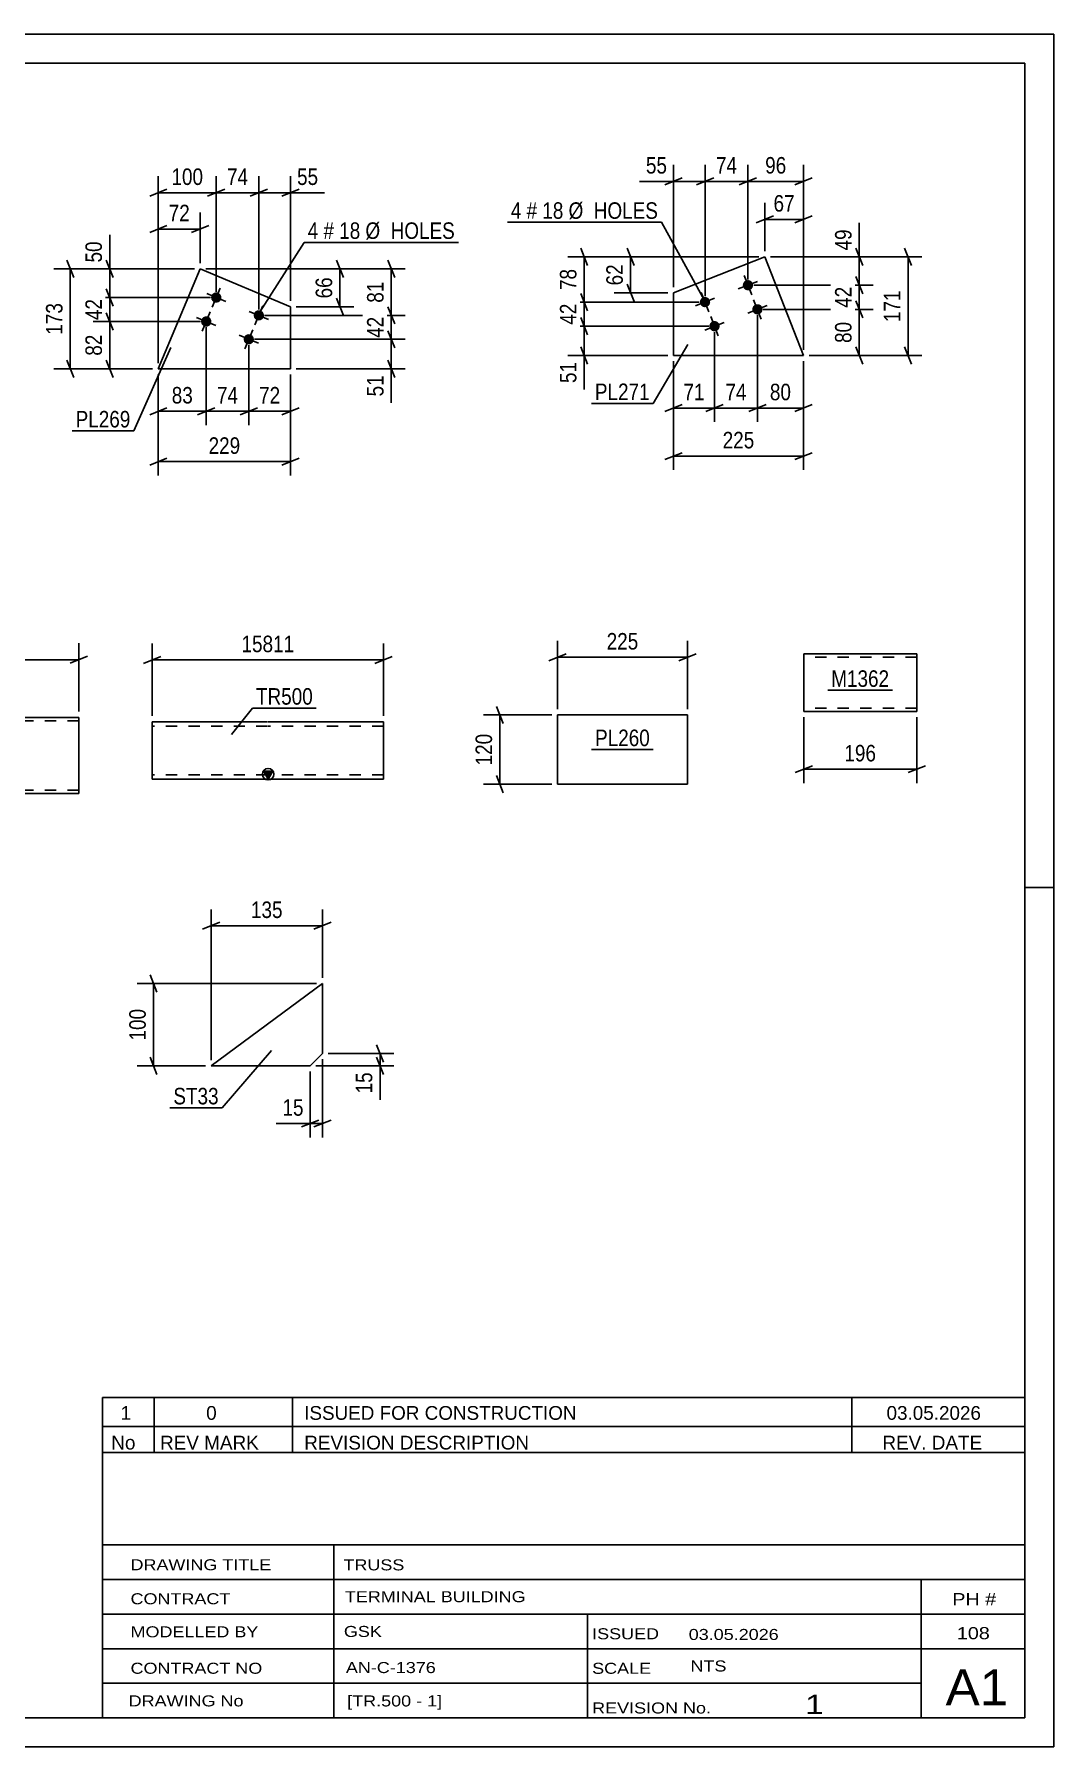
# Model space of a CAD drawing. Header units: millimetres. Extents: x 0 to 1766, y 0 to 560.
# Drawn here: x 243.2 to 420, y 0 to 297 of the extents above; entities that cross this region are included whole.
import ezdxf

# ---------------------------------------------------------------- set-up
doc = ezdxf.new("R2010")
doc.units = ezdxf.units.MM
doc.linetypes.add('DXK_LINE_DOT2', pattern=[3.9198, 1.9599, -1.9599])
doc.styles.add('Arial Narrow', font='ARIALN.TTF', dxfattribs={"height": 0.2})

# ---------------------------------------------------------------- blocks, each defined once
blk = doc.blocks.new('Unknown-814172123-12323')
at = {"color": 7, "linetype": 'Continuous'}
for p, q in [((255, 51.05), (255, 5)), ((255, 51.05), (415, 51.05)), ((415, 51), (415, 5)), ((255, 35), (415, 35)), ((295.14, 35), (295.14, 5)), ((255, 29), (415, 29)), ((397, 5.05), (397, 29.05)), ((255, 23), (415, 23)), ((339.14, 23), (339.14, 5)), ((255, 17), (415, 17)), ((255, 11), (397, 11)), ((255, 5), (415, 5))]:
    blk.add_line(p, q, dxfattribs=at)
at = {"color": 7, "style": 'Arial Narrow'}
for s, height, width, p in [('DRAWING TITLE', 1.9089, 1.425378, (259.88, 30.61)), ('TRUSS', 1.909, 1.425378, (296.81, 30.59)), ('TERMINAL BUILDING', 1.9089, 1.425378, (297.06, 25.07)), ('CONTRACT', 1.909, 1.425378, (259.88, 24.71)), ('MODELLED BY', 1.9089, 1.425378, (259.88, 18.98)), ('GSK', 1.909, 1.425378, (296.88, 19.04)), ('ISSUED', 1.909, 1.425378, (339.94, 18.64)), ('03.05.2026', 1.909, 1.425378, (356.69, 18.52)), ('CONTRACT NO', 1.9089, 1.425378, (259.88, 12.66)), ('AN-C-1376', 1.909, 1.425378, (297.23, 12.78)), ('SCALE', 1.909, 1.425378, (339.94, 12.65)), ('A1', 6.204, 1.25, (401.24, 7.2)), ('DRAWING No', 1.909, 1.425378, (259.56, 7)), ('[TR.500 - 1]', 1.9089, 1.425378, (297.46, 6.99)), ('1', 3.34, 1.5, (376.91, 5.68)), ('REVISION No.', 1.9089, 1.425378, (339.94, 5.77))]:
    blk.add_text(s, height=height, dxfattribs=dict(at, width=width)).set_placement(p)
at = {"color": 7, "linetype": 'Continuous', "style": 'Arial Narrow'}
for s, height, width, p in [('PH #', 2.1, 1.42538, (402.4, 24.55)), ('108', 2.1, 1.42538, (403.19, 18.65)), ('NTS', 1.909, 1.425378, (357, 13.05))]:
    blk.add_text(s, height=height, dxfattribs=dict(at, width=width)).set_placement(p)
blk = doc.blocks.new('Unknown-814172123-1135')
at = {"color": 5, "linetype": 'Continuous'}
for p, q in [((420, 297), (0, 297)), ((420, 0), (420, 297)), ((415, 292), (5, 292)), ((415, 5), (415, 292)), ((420, 149), (415, 149)), ((5, 5), (415, 5)), ((0, 0), (420, 0))]:
    blk.add_line(p, q, dxfattribs=at)
blk = doc.blocks.new('Unknown-814172123-12324')
at = {"color": 7, "linetype": 'Continuous'}
for p, q in [((255, 60.55), (415, 60.55)), ((415, 60.55), (255, 60.55)), ((255, 60.55), (255, 55.55)), ((264, 60.55), (264, 55.55)), ((288, 60.55), (288, 55.55)), ((385, 60.55), (385, 55.55)), ((415, 60.55), (415, 55.55)), ((255, 55.55), (415, 55.55)), ((255, 55.55), (255, 51.05)), ((255, 55.55), (415, 55.55)), ((264, 55.55), (264, 51.05)), ((288, 55.55), (288, 51.05)), ((385, 55.55), (385, 51.05)), ((415, 55.55), (415, 51.05)), ((415, 51.05), (255, 51.05))]:
    blk.add_line(p, q, dxfattribs=at)
at = {"color": 7, "linetype": 'Continuous', "style": 'Arial Narrow'}
for s, height, width, p in [('1', 2.39, 1.196471, (258.16, 56.7)), ('0', 2.39, 1.196471, (273, 56.7)), ('ISSUED FOR CONSTRUCTION', 2.3861, 1.196471, (290, 56.7)), ('03.05.2026', 2.386, 1.196471, (391, 56.7)), ('No', 2.386, 1.2, (256.54, 51.55)), ('REV MARK', 2.386, 1.2, (265, 51.55)), ('REVISION DESCRIPTION', 2.3861, 1.2, (290, 51.55)), ('REV. DATE', 2.386, 1.2, (390.28, 51.55))]:
    blk.add_text(s, height=height, dxfattribs=dict(at, width=width)).set_placement(p)
blk = doc.blocks.new('Part-814172123-10601 - 10600')
at = {"color": 2, "linetype": 'Continuous'}
for p, q in [((354.05, 252.16), (369.87, 258.38)), ((369.87, 258.38), (376.59, 241.29)), ((354.05, 252.16), (354.05, 241.29)), ((354.05, 241.29), (376.59, 241.29))]:
    blk.add_line(p, q, dxfattribs=at)
blk = doc.blocks.new('Bolt-814172123-10602 - 10600')
at = {"linetype": 'Continuous'}
for points in [[(367.8, 253.8, -1), (366.12, 253.15, -1)], [(360.35, 250.88, -1), (358.68, 250.22, -1)], [(369.45, 249.62, -1), (367.77, 248.96, -1)], [(362, 246.69, -1), (360.32, 246.03, -1)]]:
    blk.add_hatch(color=1, dxfattribs=at).paths.add_polyline_path(points)
at = {"color": 1, "linetype": 'Continuous'}
for p, q in [((365.29, 252.82), (368.64, 254.13)), ((366.3, 255.15), (367.62, 251.8)), ((357.84, 249.89), (361.19, 251.21)), ((358.86, 252.22), (360.17, 248.87)), ((366.93, 248.63), (370.28, 249.95)), ((367.95, 250.96), (369.27, 247.61)), ((359.49, 245.7), (362.84, 247.02)), ((360.5, 248.04), (361.82, 244.69))]:
    blk.add_line(p, q, dxfattribs=at)
blk = doc.blocks.new('Part-814172123-10487 - 10486')
at = {"color": 2, "linetype": 'Continuous'}
for p, q in [((333.93, 178.94), (333.93, 166.94)), ((333.93, 178.94), (356.47, 178.94)), ((356.47, 178.94), (356.47, 166.94)), ((333.93, 166.94), (356.47, 166.94))]:
    blk.add_line(p, q, dxfattribs=at)
blk = doc.blocks.new('Part-814172123-10503 - 10502')
at = {"color": 2, "linetype": 'Continuous'}
for p, q in [((293.15, 132.38), (273.87, 118.09)), ((293.16, 120.23), (293.15, 132.38)), ((293.16, 120.23), (291.01, 118.09)), ((273.87, 118.09), (291.01, 118.09))]:
    blk.add_line(p, q, dxfattribs=at)
blk = doc.blocks.new('Part-814172123-10593 - 10592')
at = {"color": 2, "linetype": 'Continuous'}
for p, q in [((271.95, 256.3), (264.7, 238.98)), ((287.63, 249.74), (271.95, 256.3)), ((287.63, 238.98), (287.63, 249.74)), ((264.7, 238.98), (287.63, 238.98))]:
    blk.add_line(p, q, dxfattribs=at)
blk = doc.blocks.new('Bolt-814172123-10594 - 10592')
at = {"linetype": 'Continuous'}
for points in [[(275.58, 250.99, -1), (273.92, 251.68, -1)], [(273.84, 246.83, -1), (272.18, 247.53, -1)], [(282.96, 247.9, -1), (281.3, 248.59, -1)], [(281.22, 243.75, -1), (279.56, 244.44, -1)]]:
    blk.add_hatch(color=1, dxfattribs=at).paths.add_polyline_path(points)
at = {"color": 1, "linetype": 'Continuous'}
for p, q in [((275.44, 252.99), (274.05, 249.67)), ((273.09, 252.03), (276.41, 250.64)), ((282.82, 249.91), (281.43, 246.58)), ((271.35, 247.88), (274.67, 246.49)), ((273.71, 248.84), (272.32, 245.52)), ((280.47, 248.94), (283.79, 247.55)), ((278.73, 244.79), (282.05, 243.4)), ((281.09, 245.75), (279.7, 242.43))]:
    blk.add_line(p, q, dxfattribs=at)
blk = doc.blocks.new('Part-814172123-2216 - 2210')
at = {"color": 2, "linetype": 'Continuous'}
for p, q in [((210.79, 177.32), (210.79, 178.52)), ((210.79, 178.52), (230.79, 178.52)), ((230.89, 178.52), (250.89, 178.52)), ((250.89, 178.52), (250.89, 178.42)), ((250.89, 178.42), (250.89, 177.32)), ((210.79, 177.32), (210.79, 166.06)), ((250.89, 177.32), (250.89, 165.32)), ((210.79, 165.41), (210.79, 166.06)), ((210.79, 165.32), (210.79, 165.41)), ((230.79, 165.32), (210.79, 165.32)), ((250.89, 165.32), (230.89, 165.32))]:
    blk.add_line(p, q, dxfattribs=at)
at = {"color": 7, "linetype": 'DXK_LINE_DOT2'}
for p, q in [((230.79, 177.92), (210.79, 177.92)), ((250.89, 177.92), (230.89, 177.92)), ((250.89, 178.16), (250.89, 177.32)), ((210.79, 166.06), (210.79, 165.67)), ((210.79, 165.92), (210.79, 165.96)), ((230.79, 165.92), (210.79, 165.92)), ((250.89, 165.92), (230.89, 165.92)), ((250.89, 165.96), (250.89, 166.06)), ((250.89, 165.92), (250.89, 165.96)), ((250.89, 165.92), (250.89, 165.96))]:
    blk.add_line(p, q, dxfattribs=at)
blk = doc.blocks.new('Part-814172123-6429 - 6421')
at = {"linetype": 'Continuous'}
blk.add_hatch(color=2, dxfattribs=at).paths.add_polyline_path([(283.75, 167.78), (282.95, 169.18), (284.55, 169.18)])
at = {"color": 2, "linetype": 'Continuous'}
for p, q in [((263.65, 169.38), (263.65, 177.78)), ((263.65, 177.78), (283.65, 177.78)), ((283.75, 177.78), (303.75, 177.78)), ((303.75, 177.78), (303.75, 177.78)), ((303.75, 177.78), (303.75, 169.38)), ((263.65, 168.25), (263.65, 169.38)), ((303.75, 167.78), (303.75, 169.38)), ((263.65, 167.78), (263.65, 168.25)), ((283.65, 167.78), (263.65, 167.78)), ((283.75, 167.78), (282.95, 169.18)), ((282.95, 169.18), (284.55, 169.18)), ((284.55, 169.18), (283.75, 167.78)), ((303.75, 167.78), (283.75, 167.78)), ((303.75, 167.78), (303.75, 167.78))]:
    blk.add_line(p, q, dxfattribs=at)
at = {"color": 7, "linetype": 'DXK_LINE_DOT2'}
for p, q in [((263.65, 177.66), (263.65, 176.18)), ((283.65, 176.98), (263.65, 176.98)), ((303.75, 176.98), (283.75, 176.98)), ((303.75, 167.78), (303.75, 177.78)), ((303.75, 177.78), (303.75, 177.78)), ((303.75, 176.98), (303.75, 176.98)), ((263.65, 168.64), (263.65, 169.38)), ((263.65, 168.58), (263.65, 168.64)), ((263.65, 168.58), (263.65, 168.64)), ((263.65, 168.25), (263.65, 168.64)), ((283.65, 168.58), (263.65, 168.58)), ((303.75, 168.58), (283.75, 168.58)), ((303.75, 168.64), (303.75, 169.07)), ((303.75, 168.58), (303.75, 168.64)), ((303.75, 168.58), (303.75, 168.58)), ((303.75, 167.78), (303.75, 167.78))]:
    blk.add_line(p, q, dxfattribs=at)
at = {"color": 2, "linetype": 'Continuous'}
blk.add_circle((283.75, 168.68), 1, dxfattribs=at)
blk = doc.blocks.new('Part-814172123-1453 - 1437')
at = {"color": 2, "linetype": 'Continuous'}
for p, q in [((396.24, 189.54), (376.63, 189.54)), ((376.63, 189.54), (376.63, 179.63)), ((396.24, 179.54), (396.24, 189.54)), ((376.63, 179.63), (376.63, 179.54)), ((376.63, 179.54), (396.24, 179.54))]:
    blk.add_line(p, q, dxfattribs=at)
at = {"color": 7, "linetype": 'DXK_LINE_DOT2'}
for p, q in [((396.24, 188.94), (376.63, 188.94)), ((376.63, 180.14), (376.63, 180.19)), ((396.24, 180.14), (376.63, 180.14)), ((396.24, 180.14), (396.24, 180.19))]:
    blk.add_line(p, q, dxfattribs=at)
blk = doc.blocks.new('StraightDimension-814172123-11565 - 10600')
at = {"color": 7, "linetype": 'Continuous'}
for p, q in [((354.05, 253.16), (354.05, 274.34)), ((359.52, 251.55), (359.52, 274.34)), ((352.55, 270.89), (355.55, 272.09)), ((354.05, 271.49), (359.52, 271.49)), ((361.02, 272.09), (358.02, 270.89))]:
    blk.add_line(p, q, dxfattribs=at)
at = {"color": 0}
blk.add_wipeout([(353.52, 272.24), (353.52, 276.44), (348.67, 276.44), (348.67, 272.24)], dxfattribs=at)
at = {"color": 7, "linetype": 'Continuous'}
blk.add_line((354.05, 271.49), (348.14, 271.49), dxfattribs=at)
blk.add_line((354.05, 271.49), (348.14, 271.49), dxfattribs=at)
at = {"color": 3, "style": 'Arial Narrow'}
blk.add_text('55', height=2.863, dxfattribs=at).set_placement((349.27, 272.84))
blk = doc.blocks.new('StraightDimension-814172123-10730 - 10600')
at = {"color": 7, "linetype": 'Continuous'}
for p, q in [((354.05, 240.29), (354.05, 221.43)), ((376.59, 240.29), (376.59, 221.43)), ((355.55, 224.43), (352.55, 223.23)), ((354.05, 223.83), (376.59, 223.83)), ((375.09, 223.23), (378.09, 224.43))]:
    blk.add_line(p, q, dxfattribs=at)
at = {"color": 0}
blk.add_wipeout([(368.66, 224.58), (368.66, 228.78), (361.98, 228.78), (361.98, 224.58)], dxfattribs=at)
at = {"color": 3, "style": 'Arial Narrow'}
blk.add_text('225', height=2.863, dxfattribs=at).set_placement((362.58, 225.18))
blk = doc.blocks.new('StraightDimension-814172123-11538 - 10600')
at = {"color": 7, "linetype": 'Continuous'}
for p, q in [((337.96, 247.86), (339.16, 244.86)), ((360.16, 246.36), (335.71, 246.36)), ((338.56, 241.29), (338.56, 246.36)), ((353.05, 241.29), (335.71, 241.29)), ((339.16, 239.79), (337.96, 242.79))]:
    blk.add_line(p, q, dxfattribs=at)
at = {"color": 0}
blk.add_wipeout([(337.81, 240.76), (333.61, 240.76), (333.61, 235.91), (337.81, 235.91)], dxfattribs=at)
at = {"color": 7, "linetype": 'Continuous'}
blk.add_line((338.56, 241.29), (338.56, 235.38), dxfattribs=at)
blk.add_line((338.56, 241.29), (338.56, 235.38), dxfattribs=at)
at = {"color": 3, "style": 'Arial Narrow'}
blk.add_text('51', height=2.863, rotation=90.0002, dxfattribs=at).set_placement((337.21, 236.51))
blk = doc.blocks.new('StraightDimension-814172123-10734 - 10600')
at = {"color": 7, "linetype": 'Continuous'}
for p, q in [((346.01, 259.88), (347.21, 256.88)), ((368.87, 258.38), (343.76, 258.38)), ((346.61, 252.16), (346.61, 258.38)), ((347.21, 250.66), (346.01, 253.66)), ((353.05, 252.16), (343.76, 252.16))]:
    blk.add_line(p, q, dxfattribs=at)
at = {"color": 0}
blk.add_wipeout([(345.86, 257.7), (341.66, 257.7), (341.66, 252.84), (345.86, 252.84)], dxfattribs=at)
at = {"color": 3, "style": 'Arial Narrow'}
blk.add_text('62', height=2.863, rotation=90.0002, dxfattribs=at).set_placement((345.26, 253.44))
blk = doc.blocks.new('StraightDimension-814172123-11594 - 10600')
at = {"color": 7, "linetype": 'Continuous'}
for p, q in [((385.68, 250.79), (386.88, 247.79)), ((369.61, 249.29), (388.68, 249.29)), ((386.28, 241.29), (386.28, 249.29)), ((377.59, 241.29), (388.68, 241.29)), ((386.88, 239.79), (385.68, 242.79))]:
    blk.add_line(p, q, dxfattribs=at)
at = {"color": 0}
blk.add_wipeout([(385.53, 247.72), (381.33, 247.72), (381.33, 242.86), (385.53, 242.86)], dxfattribs=at)
at = {"color": 3, "style": 'Arial Narrow'}
blk.add_text('80', height=2.863, rotation=90.0002, dxfattribs=at).set_placement((384.93, 243.46))
blk = doc.blocks.new('StraightDimension-814172123-10726 - 10600')
at = {"color": 7, "linetype": 'Continuous'}
for p, q in [((369.87, 259.38), (369.87, 267.74)), ((376.59, 242.29), (376.59, 267.74)), ((368.37, 264.29), (371.37, 265.49)), ((369.87, 264.89), (376.59, 264.89)), ((378.09, 265.49), (375.09, 264.29))]:
    blk.add_line(p, q, dxfattribs=at)
at = {"color": 0}
blk.add_wipeout([(375.66, 265.64), (375.66, 269.84), (370.8, 269.84), (370.8, 265.64)], dxfattribs=at)
at = {"color": 3, "style": 'Arial Narrow'}
blk.add_text('67', height=2.863, dxfattribs=at).set_placement((371.4, 266.24))
blk = doc.blocks.new('StraightDimension-814172123-10740 - 10600')
at = {"color": 7, "linetype": 'Continuous'}
for p, q in [((395.34, 256.88), (394.14, 259.88)), ((370.87, 258.38), (397.14, 258.38)), ((394.74, 241.29), (394.74, 258.38)), ((377.59, 241.29), (397.14, 241.29)), ((394.14, 242.79), (395.34, 239.79))]:
    blk.add_line(p, q, dxfattribs=at)
at = {"color": 0}
blk.add_wipeout([(393.99, 253.18), (389.79, 253.18), (389.79, 246.49), (393.99, 246.49)], dxfattribs=at)
at = {"color": 3, "style": 'Arial Narrow'}
blk.add_text('171', height=2.863, rotation=90.0002, dxfattribs=at).set_placement((393.39, 247.09))
blk = doc.blocks.new('StraightDimension-814172123-11507 - 10600')
at = {"color": 7, "linetype": 'Continuous'}
for p, q in [((368.61, 248.29), (368.61, 229.77)), ((376.59, 240.29), (376.59, 229.77)), ((367.11, 231.57), (370.11, 232.77)), ((368.61, 232.17), (376.59, 232.17)), ((378.09, 232.77), (375.09, 231.57))]:
    blk.add_line(p, q, dxfattribs=at)
at = {"color": 0}
blk.add_wipeout([(375.03, 232.92), (375.03, 237.12), (370.17, 237.12), (370.17, 232.92)], dxfattribs=at)
at = {"color": 3, "style": 'Arial Narrow'}
blk.add_text('80', height=2.863, dxfattribs=at).set_placement((370.77, 233.52))
blk = doc.blocks.new('StraightDimension-814172123-11508 - 10600')
at = {"color": 7, "linetype": 'Continuous'}
for p, q in [((368.61, 248.29), (368.61, 229.77)), ((361.16, 245.36), (361.16, 229.77)), ((359.66, 231.57), (362.66, 232.77)), ((361.16, 232.17), (368.61, 232.17)), ((370.11, 232.77), (367.11, 231.57))]:
    blk.add_line(p, q, dxfattribs=at)
at = {"color": 0}
blk.add_wipeout([(367.31, 232.92), (367.31, 237.12), (362.46, 237.12), (362.46, 232.92)], dxfattribs=at)
at = {"color": 3, "style": 'Arial Narrow'}
blk.add_text('74', height=2.863, dxfattribs=at).set_placement((363.06, 233.52))
blk = doc.blocks.new('StraightDimension-814172123-11509 - 10600')
at = {"color": 7, "linetype": 'Continuous'}
for p, q in [((361.16, 245.36), (361.16, 229.77)), ((354.05, 240.29), (354.05, 229.77)), ((352.55, 231.57), (355.55, 232.77)), ((354.05, 232.17), (361.16, 232.17)), ((362.66, 232.77), (359.66, 231.57))]:
    blk.add_line(p, q, dxfattribs=at)
at = {"color": 0}
blk.add_wipeout([(360.03, 232.92), (360.03, 237.12), (355.18, 237.12), (355.18, 232.92)], dxfattribs=at)
at = {"color": 3, "style": 'Arial Narrow'}
blk.add_text('71', height=2.863, dxfattribs=at).set_placement((355.78, 233.52))
blk = doc.blocks.new('StraightDimension-814172123-11536 - 10600')
at = {"color": 7, "linetype": 'Continuous'}
for p, q in [((337.96, 259.88), (339.16, 256.88)), ((368.87, 258.38), (335.71, 258.38)), ((338.56, 250.55), (338.56, 258.38)), ((358.52, 250.55), (335.71, 250.55)), ((339.16, 249.05), (337.96, 252.05))]:
    blk.add_line(p, q, dxfattribs=at)
at = {"color": 0}
blk.add_wipeout([(337.81, 256.89), (333.61, 256.89), (333.61, 252.04), (337.81, 252.04)], dxfattribs=at)
at = {"color": 3, "style": 'Arial Narrow'}
blk.add_text('78', height=2.863, rotation=90.0002, dxfattribs=at).set_placement((337.21, 252.64))
blk = doc.blocks.new('StraightDimension-814172123-11537 - 10600')
at = {"color": 7, "linetype": 'Continuous'}
for p, q in [((358.52, 250.55), (335.71, 250.55)), ((337.96, 252.05), (339.16, 249.05)), ((338.56, 246.36), (338.56, 250.55)), ((339.16, 244.86), (337.96, 247.86)), ((360.16, 246.36), (335.71, 246.36))]:
    blk.add_line(p, q, dxfattribs=at)
at = {"color": 0}
blk.add_wipeout([(337.81, 250.88), (333.61, 250.88), (333.61, 246.03), (337.81, 246.03)], dxfattribs=at)
at = {"color": 3, "style": 'Arial Narrow'}
blk.add_text('42', height=2.863, rotation=90.0002, dxfattribs=at).set_placement((337.21, 246.63))
blk = doc.blocks.new('StraightDimension-814172123-11563 - 10600')
at = {"color": 7, "linetype": 'Continuous'}
for p, q in [((366.96, 254.48), (366.96, 274.34)), ((376.59, 242.29), (376.59, 274.34)), ((365.46, 270.89), (368.46, 272.09)), ((366.96, 271.49), (376.59, 271.49)), ((378.09, 272.09), (375.09, 270.89))]:
    blk.add_line(p, q, dxfattribs=at)
at = {"color": 0}
blk.add_wipeout([(374.2, 272.24), (374.2, 276.44), (369.35, 276.44), (369.35, 272.24)], dxfattribs=at)
at = {"color": 3, "style": 'Arial Narrow'}
blk.add_text('96', height=2.863, dxfattribs=at).set_placement((369.95, 272.84))
blk = doc.blocks.new('StraightDimension-814172123-11564 - 10600')
at = {"color": 7, "linetype": 'Continuous'}
for p, q in [((359.52, 251.55), (359.52, 274.34)), ((366.96, 254.48), (366.96, 274.34)), ((358.02, 270.89), (361.02, 272.09)), ((359.52, 271.49), (366.96, 271.49)), ((368.46, 272.09), (365.46, 270.89))]:
    blk.add_line(p, q, dxfattribs=at)
at = {"color": 0}
blk.add_wipeout([(365.67, 272.24), (365.67, 276.44), (360.81, 276.44), (360.81, 272.24)], dxfattribs=at)
at = {"color": 3, "style": 'Arial Narrow'}
blk.add_text('74', height=2.863, dxfattribs=at).set_placement((361.41, 272.84))
blk = doc.blocks.new('StraightDimension-814172123-11592 - 10600')
at = {"color": 7, "linetype": 'Continuous'}
for p, q in [((385.68, 259.88), (386.88, 256.88)), ((370.87, 258.38), (388.68, 258.38)), ((386.28, 253.48), (386.28, 258.38)), ((367.96, 253.48), (388.68, 253.48)), ((386.88, 251.98), (385.68, 254.98))]:
    blk.add_line(p, q, dxfattribs=at)
at = {"color": 0}
blk.add_wipeout([(385.53, 263.76), (381.33, 263.76), (381.33, 258.9), (385.53, 258.9)], dxfattribs=at)
at = {"color": 7, "linetype": 'Continuous'}
blk.add_line((386.28, 258.38), (386.28, 264.29), dxfattribs=at)
blk.add_line((386.28, 258.38), (386.28, 264.29), dxfattribs=at)
at = {"color": 3, "style": 'Arial Narrow'}
blk.add_text('49', height=2.863, rotation=90.0002, dxfattribs=at).set_placement((384.93, 259.5))
blk = doc.blocks.new('StraightDimension-814172123-11593 - 10600')
at = {"color": 7, "linetype": 'Continuous'}
for p, q in [((367.96, 253.48), (388.68, 253.48)), ((385.68, 254.98), (386.88, 251.98)), ((386.28, 249.29), (386.28, 253.48)), ((386.88, 247.79), (385.68, 250.79)), ((369.61, 249.29), (388.68, 249.29))]:
    blk.add_line(p, q, dxfattribs=at)
at = {"color": 0}
blk.add_wipeout([(385.53, 253.81), (381.33, 253.81), (381.33, 248.95), (385.53, 248.95)], dxfattribs=at)
at = {"color": 3, "style": 'Arial Narrow'}
blk.add_text('42', height=2.863, rotation=90.0002, dxfattribs=at).set_placement((384.93, 249.55))
blk = doc.blocks.new('StraightDimension-814172123-10648 - 10486')
at = {"color": 7, "linetype": 'Continuous'}
for p, q in [((333.93, 179.94), (333.93, 191.79)), ((356.47, 179.94), (356.47, 191.79)), ((335.43, 189.54), (332.43, 188.34)), ((333.93, 188.94), (356.47, 188.94)), ((354.97, 188.34), (357.97, 189.54))]:
    blk.add_line(p, q, dxfattribs=at)
at = {"color": 0}
blk.add_wipeout([(348.54, 189.69), (348.54, 193.89), (341.86, 193.89), (341.86, 189.69)], dxfattribs=at)
at = {"color": 3, "style": 'Arial Narrow'}
blk.add_text('225', height=2.863, dxfattribs=at).set_placement((342.46, 190.29))
blk = doc.blocks.new('StraightDimension-814172123-10644 - 10486')
at = {"color": 7, "linetype": 'Continuous'}
for p, q in [((332.93, 178.94), (321.08, 178.94)), ((323.33, 180.44), (324.53, 177.44)), ((323.93, 166.94), (323.93, 178.94)), ((332.93, 166.94), (321.08, 166.94)), ((324.53, 165.44), (323.33, 168.44))]:
    blk.add_line(p, q, dxfattribs=at)
at = {"color": 0}
blk.add_wipeout([(323.18, 176.29), (318.98, 176.29), (318.98, 169.6), (323.18, 169.6)], dxfattribs=at)
at = {"color": 3, "style": 'Arial Narrow'}
blk.add_text('120', height=2.863, rotation=90.0002, dxfattribs=at).set_placement((322.58, 170.2))
blk = doc.blocks.new('StraightDimension-814172123-10660 - 10502')
at = {"color": 7, "linetype": 'Continuous'}
for p, q in [((293.16, 119.23), (293.16, 105.69)), ((291.01, 117.09), (291.01, 105.69)), ((289.51, 107.49), (292.51, 108.69)), ((291.01, 108.09), (293.16, 108.09)), ((294.66, 108.69), (291.66, 107.49))]:
    blk.add_line(p, q, dxfattribs=at)
at = {"color": 0}
blk.add_wipeout([(290.49, 108.84), (290.49, 113.04), (285.63, 113.04), (285.63, 108.84)], dxfattribs=at)
at = {"color": 7, "linetype": 'Continuous'}
blk.add_line((291.01, 108.09), (285.11, 108.09), dxfattribs=at)
blk.add_line((291.01, 108.09), (285.11, 108.09), dxfattribs=at)
at = {"color": 3, "style": 'Arial Narrow'}
blk.add_text('15', height=2.863, dxfattribs=at).set_placement((286.23, 109.44))
blk = doc.blocks.new('StraightDimension-814172123-10652 - 10502')
at = {"color": 7, "linetype": 'Continuous'}
for p, q in [((294.16, 120.23), (305.56, 120.23)), ((302.56, 121.73), (303.76, 118.73)), ((303.76, 116.59), (302.56, 119.59)), ((303.16, 118.09), (303.16, 120.23)), ((292.01, 118.09), (305.56, 118.09))]:
    blk.add_line(p, q, dxfattribs=at)
at = {"color": 0}
blk.add_wipeout([(302.41, 117.57), (298.21, 117.57), (298.21, 112.71), (302.41, 112.71)], dxfattribs=at)
at = {"color": 7, "linetype": 'Continuous'}
blk.add_line((303.16, 118.09), (303.16, 112.18), dxfattribs=at)
blk.add_line((303.16, 118.09), (303.16, 112.18), dxfattribs=at)
at = {"color": 3, "style": 'Arial Narrow'}
blk.add_text('15', height=2.863, rotation=90.0002, dxfattribs=at).set_placement((301.81, 113.31))
blk = doc.blocks.new('StraightDimension-814172123-10664 - 10502')
at = {"color": 7, "linetype": 'Continuous'}
for p, q in [((275.37, 142.98), (272.37, 141.78)), ((273.87, 119.09), (273.87, 145.23)), ((291.65, 141.78), (294.65, 142.98)), ((293.15, 133.38), (293.15, 145.23)), ((273.87, 142.38), (293.15, 142.38))]:
    blk.add_line(p, q, dxfattribs=at)
at = {"color": 0}
blk.add_wipeout([(286.85, 143.13), (286.85, 147.33), (280.17, 147.33), (280.17, 143.13)], dxfattribs=at)
at = {"color": 3, "style": 'Arial Narrow'}
blk.add_text('135', height=2.863, dxfattribs=at).set_placement((280.77, 143.73))
blk = doc.blocks.new('StraightDimension-814172123-10656 - 10502')
at = {"color": 7, "linetype": 'Continuous'}
for p, q in [((264.47, 130.88), (263.27, 133.88)), ((292.16, 132.38), (261.02, 132.38)), ((263.87, 118.09), (263.87, 132.38)), ((263.27, 119.59), (264.47, 116.59)), ((272.87, 118.09), (261.02, 118.09))]:
    blk.add_line(p, q, dxfattribs=at)
at = {"color": 0}
blk.add_wipeout([(263.12, 128.58), (258.92, 128.58), (258.92, 121.89), (263.12, 121.89)], dxfattribs=at)
at = {"color": 3, "style": 'Arial Narrow'}
blk.add_text('100', height=2.863, rotation=90.0002, dxfattribs=at).set_placement((262.52, 122.49))
blk = doc.blocks.new('StraightDimension-814172123-10682 - 10592')
at = {"color": 7, "linetype": 'Continuous'}
for p, q in [((270.95, 256.3), (246.58, 256.3)), ((250.03, 254.8), (248.83, 257.8)), ((249.43, 238.98), (249.43, 256.3)), ((263.7, 238.98), (246.58, 238.98)), ((248.83, 240.48), (250.03, 237.48))]:
    blk.add_line(p, q, dxfattribs=at)
at = {"color": 0}
blk.add_wipeout([(248.68, 250.98), (244.48, 250.98), (244.48, 244.3), (248.68, 244.3)], dxfattribs=at)
at = {"color": 3, "style": 'Arial Narrow'}
blk.add_text('173', height=2.863, rotation=90.0002, dxfattribs=at).set_placement((248.08, 244.9))
blk = doc.blocks.new('StraightDimension-814172123-10676 - 10592')
at = {"color": 7, "linetype": 'Continuous'}
for p, q in [((272.95, 256.3), (298.6, 256.3)), ((295.6, 257.8), (296.8, 254.8)), ((296.2, 249.74), (296.2, 256.3)), ((288.63, 249.74), (298.6, 249.74)), ((296.8, 248.24), (295.6, 251.24))]:
    blk.add_line(p, q, dxfattribs=at)
at = {"color": 0}
blk.add_wipeout([(295.45, 255.45), (291.25, 255.45), (291.25, 250.59), (295.45, 250.59)], dxfattribs=at)
at = {"color": 3, "style": 'Arial Narrow'}
blk.add_text('66', height=2.863, rotation=90.0002, dxfattribs=at).set_placement((294.85, 251.19))
blk = doc.blocks.new('StraightDimension-814172123-10668 - 10592')
at = {"color": 7, "linetype": 'Continuous'}
for p, q in [((264.7, 239.98), (264.7, 266.07)), ((271.95, 257.3), (271.95, 266.07)), ((263.2, 262.62), (266.2, 263.82)), ((264.7, 263.22), (271.95, 263.22)), ((273.45, 263.82), (270.45, 262.62))]:
    blk.add_line(p, q, dxfattribs=at)
at = {"color": 0}
blk.add_wipeout([(270.75, 263.97), (270.75, 268.17), (265.9, 268.17), (265.9, 263.97)], dxfattribs=at)
at = {"color": 3, "style": 'Arial Narrow'}
blk.add_text('72', height=2.863, dxfattribs=at).set_placement((266.5, 264.57))
blk = doc.blocks.new('StraightDimension-814172123-10672 - 10592')
at = {"color": 7, "linetype": 'Continuous'}
for p, q in [((264.7, 237.98), (264.7, 220.48)), ((287.63, 237.98), (287.63, 220.48)), ((266.2, 223.48), (263.2, 222.28)), ((264.7, 222.88), (287.63, 222.88)), ((286.13, 222.28), (289.13, 223.48))]:
    blk.add_line(p, q, dxfattribs=at)
at = {"color": 0}
blk.add_wipeout([(279.51, 223.63), (279.51, 227.83), (272.82, 227.83), (272.82, 223.63)], dxfattribs=at)
at = {"color": 3, "style": 'Arial Narrow'}
blk.add_text('229', height=2.863, dxfattribs=at).set_placement((273.42, 224.23))
blk = doc.blocks.new('StraightDimension-814172123-11350 - 10592')
at = {"color": 7, "linetype": 'Continuous'}
for p, q in [((282.13, 249.25), (282.13, 272.36)), ((287.63, 250.74), (287.63, 272.36)), ((280.63, 268.91), (283.63, 270.11)), ((282.13, 269.51), (287.63, 269.51)), ((289.13, 270.11), (286.13, 268.91))]:
    blk.add_line(p, q, dxfattribs=at)
at = {"color": 0}
blk.add_wipeout([(293.01, 270.26), (293.01, 274.46), (288.16, 274.46), (288.16, 270.26)], dxfattribs=at)
at = {"color": 7, "linetype": 'Continuous'}
blk.add_line((287.63, 269.51), (293.54, 269.51), dxfattribs=at)
blk.add_line((287.63, 269.51), (293.54, 269.51), dxfattribs=at)
at = {"color": 3, "style": 'Arial Narrow'}
blk.add_text('55', height=2.863, dxfattribs=at).set_placement((288.76, 270.86))
blk = doc.blocks.new('StraightDimension-814172123-11351 - 10592')
at = {"color": 7, "linetype": 'Continuous'}
for p, q in [((274.75, 252.33), (274.75, 272.36)), ((282.13, 249.25), (282.13, 272.36)), ((273.25, 268.91), (276.25, 270.11)), ((274.75, 269.51), (282.13, 269.51)), ((283.63, 270.11), (280.63, 268.91))]:
    blk.add_line(p, q, dxfattribs=at)
at = {"color": 0}
blk.add_wipeout([(280.87, 270.26), (280.87, 274.46), (276.01, 274.46), (276.01, 270.26)], dxfattribs=at)
at = {"color": 3, "style": 'Arial Narrow'}
blk.add_text('74', height=2.863, dxfattribs=at).set_placement((276.61, 270.86))
blk = doc.blocks.new('StraightDimension-814172123-11352 - 10592')
at = {"color": 7, "linetype": 'Continuous'}
for p, q in [((264.7, 239.98), (264.7, 272.36)), ((274.75, 252.33), (274.75, 272.36)), ((263.2, 268.91), (266.2, 270.11)), ((264.7, 269.51), (274.75, 269.51)), ((276.25, 270.11), (273.25, 268.91))]:
    blk.add_line(p, q, dxfattribs=at)
at = {"color": 0}
blk.add_wipeout([(273.07, 270.26), (273.07, 274.46), (266.38, 274.46), (266.38, 270.26)], dxfattribs=at)
at = {"color": 3, "style": 'Arial Narrow'}
blk.add_text('100', height=2.863, dxfattribs=at).set_placement((266.98, 270.86))
blk = doc.blocks.new('StraightDimension-814172123-11373 - 10592')
at = {"color": 7, "linetype": 'Continuous'}
for p, q in [((280.39, 243.09), (280.39, 229.21)), ((287.63, 237.98), (287.63, 229.21)), ((278.89, 231.01), (281.89, 232.21)), ((289.13, 232.21), (286.13, 231.01)), ((280.39, 231.61), (287.63, 231.61))]:
    blk.add_line(p, q, dxfattribs=at)
at = {"color": 0}
blk.add_wipeout([(286.44, 232.36), (286.44, 236.56), (281.58, 236.56), (281.58, 232.36)], dxfattribs=at)
at = {"color": 3, "style": 'Arial Narrow'}
blk.add_text('72', height=2.863, dxfattribs=at).set_placement((282.18, 232.96))
blk = doc.blocks.new('StraightDimension-814172123-11374 - 10592')
at = {"color": 7, "linetype": 'Continuous'}
for p, q in [((273.01, 246.18), (273.01, 229.21)), ((280.39, 243.09), (280.39, 229.21)), ((271.51, 231.01), (274.51, 232.21)), ((281.89, 232.21), (278.89, 231.01)), ((273.01, 231.61), (280.39, 231.61))]:
    blk.add_line(p, q, dxfattribs=at)
at = {"color": 0}
blk.add_wipeout([(279.13, 232.36), (279.13, 236.56), (274.27, 236.56), (274.27, 232.36)], dxfattribs=at)
at = {"color": 3, "style": 'Arial Narrow'}
blk.add_text('74', height=2.863, dxfattribs=at).set_placement((274.87, 232.96))
blk = doc.blocks.new('StraightDimension-814172123-11375 - 10592')
at = {"color": 7, "linetype": 'Continuous'}
for p, q in [((273.01, 246.18), (273.01, 229.21)), ((264.7, 237.98), (264.7, 229.21)), ((263.2, 231.01), (266.2, 232.21)), ((274.51, 232.21), (271.51, 231.01)), ((264.7, 231.61), (273.01, 231.61))]:
    blk.add_line(p, q, dxfattribs=at)
at = {"color": 0}
blk.add_wipeout([(271.28, 232.36), (271.28, 236.56), (266.43, 236.56), (266.43, 232.36)], dxfattribs=at)
at = {"color": 3, "style": 'Arial Narrow'}
blk.add_text('83', height=2.863, dxfattribs=at).set_placement((267.03, 232.96))
blk = doc.blocks.new('StraightDimension-814172123-11404 - 10592')
at = {"color": 7, "linetype": 'Continuous'}
for p, q in [((272.95, 256.3), (307.51, 256.3)), ((304.51, 257.8), (305.71, 254.8)), ((305.11, 248.25), (305.11, 256.3)), ((305.71, 246.75), (304.51, 249.75)), ((283.13, 248.25), (307.51, 248.25))]:
    blk.add_line(p, q, dxfattribs=at)
at = {"color": 0}
blk.add_wipeout([(304.36, 254.7), (300.16, 254.7), (300.16, 249.84), (304.36, 249.84)], dxfattribs=at)
at = {"color": 3, "style": 'Arial Narrow'}
blk.add_text('81', height=2.863, rotation=90.0002, dxfattribs=at).set_placement((303.76, 250.44))
blk = doc.blocks.new('StraightDimension-814172123-11405 - 10592')
at = {"color": 7, "linetype": 'Continuous'}
for p, q in [((304.51, 249.75), (305.71, 246.75)), ((283.13, 248.25), (307.51, 248.25)), ((305.11, 244.09), (305.11, 248.25)), ((281.39, 244.09), (307.51, 244.09)), ((305.71, 242.59), (304.51, 245.59))]:
    blk.add_line(p, q, dxfattribs=at)
at = {"color": 0}
blk.add_wipeout([(304.36, 248.6), (300.16, 248.6), (300.16, 243.74), (304.36, 243.74)], dxfattribs=at)
at = {"color": 3, "style": 'Arial Narrow'}
blk.add_text('42', height=2.863, rotation=90.0002, dxfattribs=at).set_placement((303.76, 244.34))
blk = doc.blocks.new('StraightDimension-814172123-11406 - 10592')
at = {"color": 7, "linetype": 'Continuous'}
for p, q in [((281.39, 244.09), (307.51, 244.09)), ((304.51, 245.59), (305.71, 242.59)), ((305.11, 238.98), (305.11, 244.09)), ((288.63, 238.98), (307.51, 238.98)), ((305.71, 237.48), (304.51, 240.48))]:
    blk.add_line(p, q, dxfattribs=at)
at = {"color": 0}
blk.add_wipeout([(304.36, 238.45), (300.16, 238.45), (300.16, 233.59), (304.36, 233.59)], dxfattribs=at)
at = {"color": 7, "linetype": 'Continuous'}
blk.add_line((305.11, 238.98), (305.11, 233.07), dxfattribs=at)
blk.add_line((305.11, 238.98), (305.11, 233.07), dxfattribs=at)
at = {"color": 3, "style": 'Arial Narrow'}
blk.add_text('51', height=2.863, rotation=90.0002, dxfattribs=at).set_placement((303.76, 234.19))
blk = doc.blocks.new('StraightDimension-814172123-11427 - 10592')
at = {"color": 7, "linetype": 'Continuous'}
for p, q in [((270.95, 256.3), (253.42, 256.3)), ((255.67, 257.8), (256.87, 254.8)), ((256.27, 251.33), (256.27, 256.3)), ((256.87, 249.83), (255.67, 252.83)), ((273.75, 251.33), (253.42, 251.33))]:
    blk.add_line(p, q, dxfattribs=at)
at = {"color": 0}
blk.add_wipeout([(255.52, 261.68), (251.32, 261.68), (251.32, 256.82), (255.52, 256.82)], dxfattribs=at)
at = {"color": 7, "linetype": 'Continuous'}
blk.add_line((256.27, 256.3), (256.27, 262.21), dxfattribs=at)
blk.add_line((256.27, 256.3), (256.27, 262.21), dxfattribs=at)
at = {"color": 3, "style": 'Arial Narrow'}
blk.add_text('50', height=2.863, rotation=90.0002, dxfattribs=at).set_placement((254.92, 257.42))
blk = doc.blocks.new('StraightDimension-814172123-11428 - 10592')
at = {"color": 7, "linetype": 'Continuous'}
for p, q in [((255.67, 252.83), (256.87, 249.83)), ((273.75, 251.33), (253.42, 251.33)), ((256.27, 247.18), (256.27, 251.33)), ((272.01, 247.18), (253.42, 247.18)), ((256.87, 245.68), (255.67, 248.68))]:
    blk.add_line(p, q, dxfattribs=at)
at = {"color": 0}
blk.add_wipeout([(255.52, 251.69), (251.32, 251.69), (251.32, 246.83), (255.52, 246.83)], dxfattribs=at)
at = {"color": 3, "style": 'Arial Narrow'}
blk.add_text('42', height=2.863, rotation=90.0002, dxfattribs=at).set_placement((254.92, 247.43))
blk = doc.blocks.new('StraightDimension-814172123-11429 - 10592')
at = {"color": 7, "linetype": 'Continuous'}
for p, q in [((272.01, 247.18), (253.42, 247.18)), ((255.67, 248.68), (256.87, 245.68)), ((256.27, 238.98), (256.27, 247.18)), ((263.7, 238.98), (253.42, 238.98)), ((256.87, 237.48), (255.67, 240.48))]:
    blk.add_line(p, q, dxfattribs=at)
at = {"color": 0}
blk.add_wipeout([(255.52, 245.51), (251.32, 245.51), (251.32, 240.65), (255.52, 240.65)], dxfattribs=at)
at = {"color": 3, "style": 'Arial Narrow'}
blk.add_text('82', height=2.863, rotation=90.0002, dxfattribs=at).set_placement((254.92, 241.25))
blk = doc.blocks.new('StraightDimension-814172123-2293 - 2210')
at = {"color": 7, "linetype": 'Continuous'}
for p, q in [((210.79, 179.52), (210.79, 191.37)), ((250.89, 179.52), (250.89, 191.37)), ((212.29, 189.12), (209.29, 187.92)), ((210.79, 188.52), (250.89, 188.52)), ((249.39, 187.92), (252.39, 189.12))]:
    blk.add_line(p, q, dxfattribs=at)
at = {"color": 0}
blk.add_wipeout([(236.01, 189.27), (236.01, 193.47), (225.67, 193.47), (225.67, 189.27)], dxfattribs=at)
at = {"color": 3, "style": 'Arial Narrow'}
blk.add_text('16198', height=2.863, dxfattribs=at).set_placement((226.27, 189.87))
blk = doc.blocks.new('StraightDimension-814172123-6438 - 6421')
at = {"color": 7, "linetype": 'Continuous'}
for p, q in [((263.65, 178.78), (263.65, 191.33)), ((303.75, 178.78), (303.75, 191.33)), ((265.15, 189.08), (262.15, 187.88)), ((263.65, 188.48), (303.75, 188.48)), ((302.25, 187.88), (305.25, 189.08))]:
    blk.add_line(p, q, dxfattribs=at)
at = {"color": 0}
blk.add_wipeout([(288.87, 189.23), (288.87, 193.43), (278.53, 193.43), (278.53, 189.23)], dxfattribs=at)
at = {"color": 3, "style": 'Arial Narrow'}
blk.add_text('15811', height=2.863, dxfattribs=at).set_placement((279.13, 189.83))
blk = doc.blocks.new('StraightDimension-814172123-1455 - 1437')
at = {"color": 7, "linetype": 'Continuous'}
for p, q in [((376.63, 178.54), (376.63, 167.14)), ((396.24, 178.54), (396.24, 167.14)), ((378.13, 170.14), (375.13, 168.94)), ((376.63, 169.54), (396.24, 169.54)), ((394.74, 168.94), (397.74, 170.14))]:
    blk.add_line(p, q, dxfattribs=at)
at = {"color": 0}
blk.add_wipeout([(389.78, 170.29), (389.78, 174.49), (383.09, 174.49), (383.09, 170.29)], dxfattribs=at)
at = {"color": 3, "style": 'Arial Narrow'}
blk.add_text('196', height=2.863, dxfattribs=at).set_placement((383.69, 170.89))
blk = doc.blocks.new('Mark-814172123-10798 - 10600')
at = {"color": 0}
blk.add_wipeout([(349.92, 233.56), (349.92, 236.56), (340.42, 236.56), (340.42, 233.56)], dxfattribs=at)
blk.add_wipeout([(349.92, 233.56), (349.92, 236.56), (340.42, 236.56), (340.42, 233.56)], dxfattribs=at)
at = {"color": 30, "linetype": 'Continuous'}
for p in [(356.51, 243.21), (339.82, 232.96)]:
    blk.add_line(p, (350.52, 232.96), dxfattribs=at)
at = {"color": 3, "style": 'Arial Narrow'}
blk.add_text('PL271', height=2.863, dxfattribs=at).set_placement((340.42, 233.56))
blk = doc.blocks.new('Mark-814172123-11992 - 10600')
at = {"color": 0}
blk.add_wipeout([(327.67, 264.99), (327.67, 267.99), (325.84, 267.99), (325.84, 264.99)], dxfattribs=at)
blk.add_wipeout([(327.67, 264.99), (327.67, 267.99), (325.84, 267.99), (325.84, 264.99)], dxfattribs=at)
blk.add_wipeout([(330.4, 264.99), (330.4, 267.99), (328.57, 267.99), (328.57, 264.99)], dxfattribs=at)
blk.add_wipeout([(330.4, 264.99), (330.4, 267.99), (328.57, 267.99), (328.57, 264.99)], dxfattribs=at)
at = {"color": 3, "style": 'Arial Narrow'}
blk.add_text('4', height=2.86, dxfattribs=at).set_placement((325.84, 264.99))
at = {"color": 0}
blk.add_wipeout([(334.95, 264.99), (334.95, 267.99), (331.3, 267.99), (331.3, 264.99)], dxfattribs=at)
blk.add_wipeout([(334.95, 264.99), (334.95, 267.99), (331.3, 267.99), (331.3, 264.99)], dxfattribs=at)
at = {"color": 3, "style": 'Arial Narrow'}
blk.add_text('#', height=2.86, dxfattribs=at).set_placement((328.57, 264.99))
at = {"color": 0}
blk.add_wipeout([(351.38, 264.99), (351.38, 267.99), (335.85, 267.99), (335.85, 264.99)], dxfattribs=at)
blk.add_wipeout([(351.38, 264.99), (351.38, 267.99), (335.85, 267.99), (335.85, 264.99)], dxfattribs=at)
at = {"color": 7, "linetype": 'Continuous'}
for p in [(325.24, 264.39), (359.71, 250.31)]:
    blk.add_line(p, (351.98, 264.39), dxfattribs=at)
at = {"color": 3, "style": 'Arial Narrow'}
for s, p in [('18', (331.3, 264.99)), ('Ø  HOLES', (335.85, 264.99))]:
    blk.add_text(s, height=2.863, dxfattribs=at).set_placement(p)
blk = doc.blocks.new('Mark-814172123-10789 - 10486')
at = {"color": 0}
blk.add_wipeout([(349.95, 173.54), (349.95, 176.54), (340.45, 176.54), (340.45, 173.54)], dxfattribs=at)
blk.add_wipeout([(349.95, 173.54), (349.95, 176.54), (340.45, 176.54), (340.45, 173.54)], dxfattribs=at)
at = {"color": 30, "linetype": 'Continuous'}
blk.add_line((339.85, 172.94), (350.55, 172.94), dxfattribs=at)
at = {"color": 3, "style": 'Arial Narrow'}
blk.add_text('PL260', height=2.863, dxfattribs=at).set_placement((340.45, 173.54))
blk = doc.blocks.new('Mark-814172123-10792 - 10502')
at = {"color": 0}
blk.add_wipeout([(275.17, 111.41), (275.17, 114.41), (267.31, 114.41), (267.31, 111.41)], dxfattribs=at)
blk.add_wipeout([(275.17, 111.41), (275.17, 114.41), (267.31, 114.41), (267.31, 111.41)], dxfattribs=at)
at = {"color": 30, "linetype": 'Continuous'}
for p in [(284.34, 120.77), (266.71, 110.81)]:
    blk.add_line(p, (275.77, 110.81), dxfattribs=at)
at = {"color": 3, "style": 'Arial Narrow'}
blk.add_text('ST33', height=2.863, dxfattribs=at).set_placement((267.31, 111.41))
blk = doc.blocks.new('Mark-814172123-11449 - 10592')
at = {"color": 0}
blk.add_wipeout([(292.44, 261.51), (292.44, 264.51), (290.61, 264.51), (290.61, 261.51)], dxfattribs=at)
blk.add_wipeout([(292.44, 261.51), (292.44, 264.51), (290.61, 264.51), (290.61, 261.51)], dxfattribs=at)
at = {"color": 7, "linetype": 'Continuous'}
blk.add_line((281.87, 248.08), (290.01, 260.91), dxfattribs=at)
at = {"color": 0}
blk.add_wipeout([(295.17, 261.51), (295.17, 264.51), (293.34, 264.51), (293.34, 261.51)], dxfattribs=at)
blk.add_wipeout([(295.17, 261.51), (295.17, 264.51), (293.34, 264.51), (293.34, 261.51)], dxfattribs=at)
at = {"color": 3, "style": 'Arial Narrow'}
blk.add_text('4', height=2.86, dxfattribs=at).set_placement((290.61, 261.51))
at = {"color": 0}
blk.add_wipeout([(299.72, 261.51), (299.72, 264.51), (296.07, 264.51), (296.07, 261.51)], dxfattribs=at)
blk.add_wipeout([(299.72, 261.51), (299.72, 264.51), (296.07, 264.51), (296.07, 261.51)], dxfattribs=at)
at = {"color": 3, "style": 'Arial Narrow'}
blk.add_text('#', height=2.86, dxfattribs=at).set_placement((293.34, 261.51))
at = {"color": 0}
blk.add_wipeout([(316.15, 261.51), (316.15, 264.51), (300.62, 264.51), (300.62, 261.51)], dxfattribs=at)
blk.add_wipeout([(316.15, 261.51), (316.15, 264.51), (300.62, 264.51), (300.62, 261.51)], dxfattribs=at)
at = {"color": 7, "linetype": 'Continuous'}
blk.add_line((290.01, 260.91), (316.75, 260.91), dxfattribs=at)
at = {"color": 3, "style": 'Arial Narrow'}
for s, p in [('18', (296.07, 261.51)), ('Ø  HOLES', (300.62, 261.51))]:
    blk.add_text(s, height=2.863, dxfattribs=at).set_placement(p)
blk = doc.blocks.new('Mark-814172123-10795 - 10592')
at = {"color": 0}
blk.add_wipeout([(259.87, 228.81), (259.87, 231.81), (250.36, 231.81), (250.36, 228.81)], dxfattribs=at)
blk.add_wipeout([(259.87, 228.81), (259.87, 231.81), (250.36, 231.81), (250.36, 228.81)], dxfattribs=at)
at = {"color": 30, "linetype": 'Continuous'}
for p in [(266.86, 242.65), (249.76, 228.21)]:
    blk.add_line(p, (260.47, 228.21), dxfattribs=at)
at = {"color": 3, "style": 'Arial Narrow'}
blk.add_text('PL269', height=2.863, dxfattribs=at).set_placement((250.36, 228.81))
blk = doc.blocks.new('Mark-814172123-6425 - 6421')
at = {"color": 0}
blk.add_wipeout([(291.5, 180.73), (291.5, 183.73), (281.64, 183.73), (281.64, 180.73)], dxfattribs=at)
blk.add_wipeout([(291.5, 180.73), (291.5, 183.73), (281.64, 183.73), (281.64, 180.73)], dxfattribs=at)
at = {"color": 30, "linetype": 'Continuous'}
for p, q in [((277.4, 175.57), (281.04, 180.13)), ((281.04, 180.13), (292.1, 180.13))]:
    blk.add_line(p, q, dxfattribs=at)
at = {"color": 3, "style": 'Arial Narrow'}
blk.add_text('TR500', height=2.863, dxfattribs=at).set_placement((281.64, 180.73))
blk = doc.blocks.new('Mark-814172123-1449 - 1437')
at = {"color": 0}
blk.add_wipeout([(391.46, 183.82), (391.46, 186.82), (381.41, 186.82), (381.41, 183.82)], dxfattribs=at)
blk.add_wipeout([(391.46, 183.82), (391.46, 186.82), (381.41, 186.82), (381.41, 183.82)], dxfattribs=at)
at = {"color": 30, "linetype": 'Continuous'}
blk.add_line((380.81, 183.22), (392.06, 183.22), dxfattribs=at)
at = {"color": 3, "style": 'Arial Narrow'}
blk.add_text('M1362', height=2.863, dxfattribs=at).set_placement((381.41, 183.82))

msp = doc.modelspace()

# ---------------------------------------------------------------- block references
for name in ['Unknown-814172123-1135', 'Part-814172123-10593 - 10592', 'Part-814172123-10601 - 10600', 'Bolt-814172123-10594 - 10592', 'Bolt-814172123-10602 - 10600', 'Part-814172123-1453 - 1437', 'Part-814172123-2216 - 2210', 'Part-814172123-10487 - 10486', 'Part-814172123-6429 - 6421', 'Part-814172123-10503 - 10502', 'Unknown-814172123-12324', 'Unknown-814172123-12323']:
    msp.add_blockref(name, (0, 0))

# ---------------------------------------------------------------- next in the draw order: block references
for name in ['StraightDimension-814172123-11565 - 10600', 'StraightDimension-814172123-10682 - 10592', 'StraightDimension-814172123-10676 - 10592', 'StraightDimension-814172123-10730 - 10600', 'StraightDimension-814172123-2293 - 2210', 'StraightDimension-814172123-6438 - 6421', 'StraightDimension-814172123-10648 - 10486', 'Mark-814172123-1449 - 1437', 'StraightDimension-814172123-1455 - 1437', 'Mark-814172123-10789 - 10486', 'StraightDimension-814172123-10660 - 10502']:
    msp.add_blockref(name, (0, 0))

# ---------------------------------------------------------------- next in the draw order: block references
for name in ['StraightDimension-814172123-11350 - 10592', 'StraightDimension-814172123-10668 - 10592', 'StraightDimension-814172123-10734 - 10600', 'StraightDimension-814172123-11538 - 10600', 'StraightDimension-814172123-10672 - 10592', 'Mark-814172123-6425 - 6421', 'StraightDimension-814172123-10644 - 10486', 'StraightDimension-814172123-10652 - 10502']:
    msp.add_blockref(name, (0, 0))

# ---------------------------------------------------------------- next in the draw order: block references
for name in ['StraightDimension-814172123-11351 - 10592', 'StraightDimension-814172123-11594 - 10600', 'StraightDimension-814172123-11373 - 10592', 'StraightDimension-814172123-10664 - 10502']:
    msp.add_blockref(name, (0, 0))

# ---------------------------------------------------------------- next in the draw order: block references
for name in ['StraightDimension-814172123-11352 - 10592', 'StraightDimension-814172123-10726 - 10600', 'StraightDimension-814172123-10656 - 10502']:
    msp.add_blockref(name, (0, 0))

# ---------------------------------------------------------------- next in the draw order: block references
for name in ['StraightDimension-814172123-10740 - 10600', 'StraightDimension-814172123-11374 - 10592', 'Mark-814172123-10792 - 10502']:
    msp.add_blockref(name, (0, 0))

# ---------------------------------------------------------------- next in the draw order: block references
for name in ['StraightDimension-814172123-11507 - 10600', 'StraightDimension-814172123-11375 - 10592']:
    msp.add_blockref(name, (0, 0))

# ---------------------------------------------------------------- next in the draw order: block references
for name in ['StraightDimension-814172123-11404 - 10592', 'StraightDimension-814172123-11508 - 10600']:
    msp.add_blockref(name, (0, 0))

# ---------------------------------------------------------------- next in the draw order: block references
for name in ['StraightDimension-814172123-11427 - 10592', 'StraightDimension-814172123-11536 - 10600', 'StraightDimension-814172123-11405 - 10592', 'StraightDimension-814172123-11509 - 10600']:
    msp.add_blockref(name, (0, 0))

# ---------------------------------------------------------------- next in the draw order: block references
for name in ['StraightDimension-814172123-11563 - 10600', 'Mark-814172123-11449 - 10592', 'StraightDimension-814172123-11428 - 10592', 'StraightDimension-814172123-11537 - 10600', 'StraightDimension-814172123-11406 - 10592', 'Mark-814172123-10798 - 10600']:
    msp.add_blockref(name, (0, 0))

# ---------------------------------------------------------------- next in the draw order: block references
for name in ['StraightDimension-814172123-11564 - 10600', 'StraightDimension-814172123-11429 - 10592']:
    msp.add_blockref(name, (0, 0))

# ---------------------------------------------------------------- next in the draw order: block references
for name in ['Mark-814172123-11992 - 10600', 'StraightDimension-814172123-11592 - 10600', 'Mark-814172123-10795 - 10592']:
    msp.add_blockref(name, (0, 0))

# ---------------------------------------------------------------- next in the draw order: block references
msp.add_blockref('StraightDimension-814172123-11593 - 10600', (0, 0))

doc.saveas('drawing.dxf')
